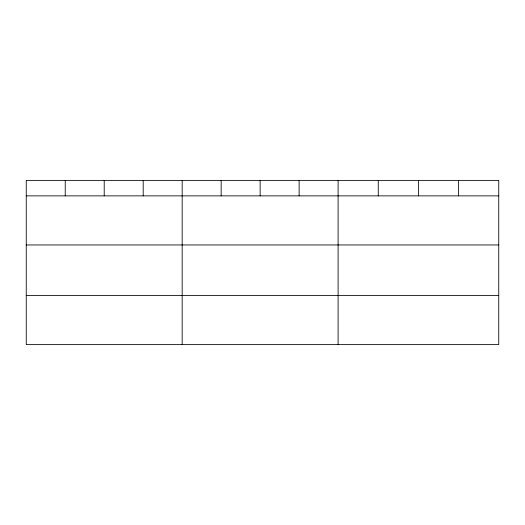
<?xml version="1.0" encoding="UTF-8"?>
<svg xmlns="http://www.w3.org/2000/svg" width="525" height="525" viewBox="0 0 525 525"><rect width="100%" height="100%" fill="white"/><g stroke="black" fill="none" stroke-linecap="round" stroke-linejoin="round"><path stroke-width="0.79" d="M498.75 244.952L498.75 180.383L26.25 180.383L26.25 344.617L498.75 344.617L498.75 244.952L26.25 244.952M26.25 195.871L498.75 195.871M26.25 295.529L498.75 295.529M458.587 180.383L458.587 195.871M418.425 180.383L418.425 195.871M378.262 180.383L378.262 195.871M338.1 180.383L338.1 344.617M299.119 180.383L299.119 195.871M260.137 180.383L260.137 195.871M221.156 180.383L221.156 195.871M182.175 180.383L182.175 344.617M143.194 180.383L143.194 195.871M104.213 180.383L104.213 195.871M65.231 180.383L65.231 195.871"/></g></svg>
